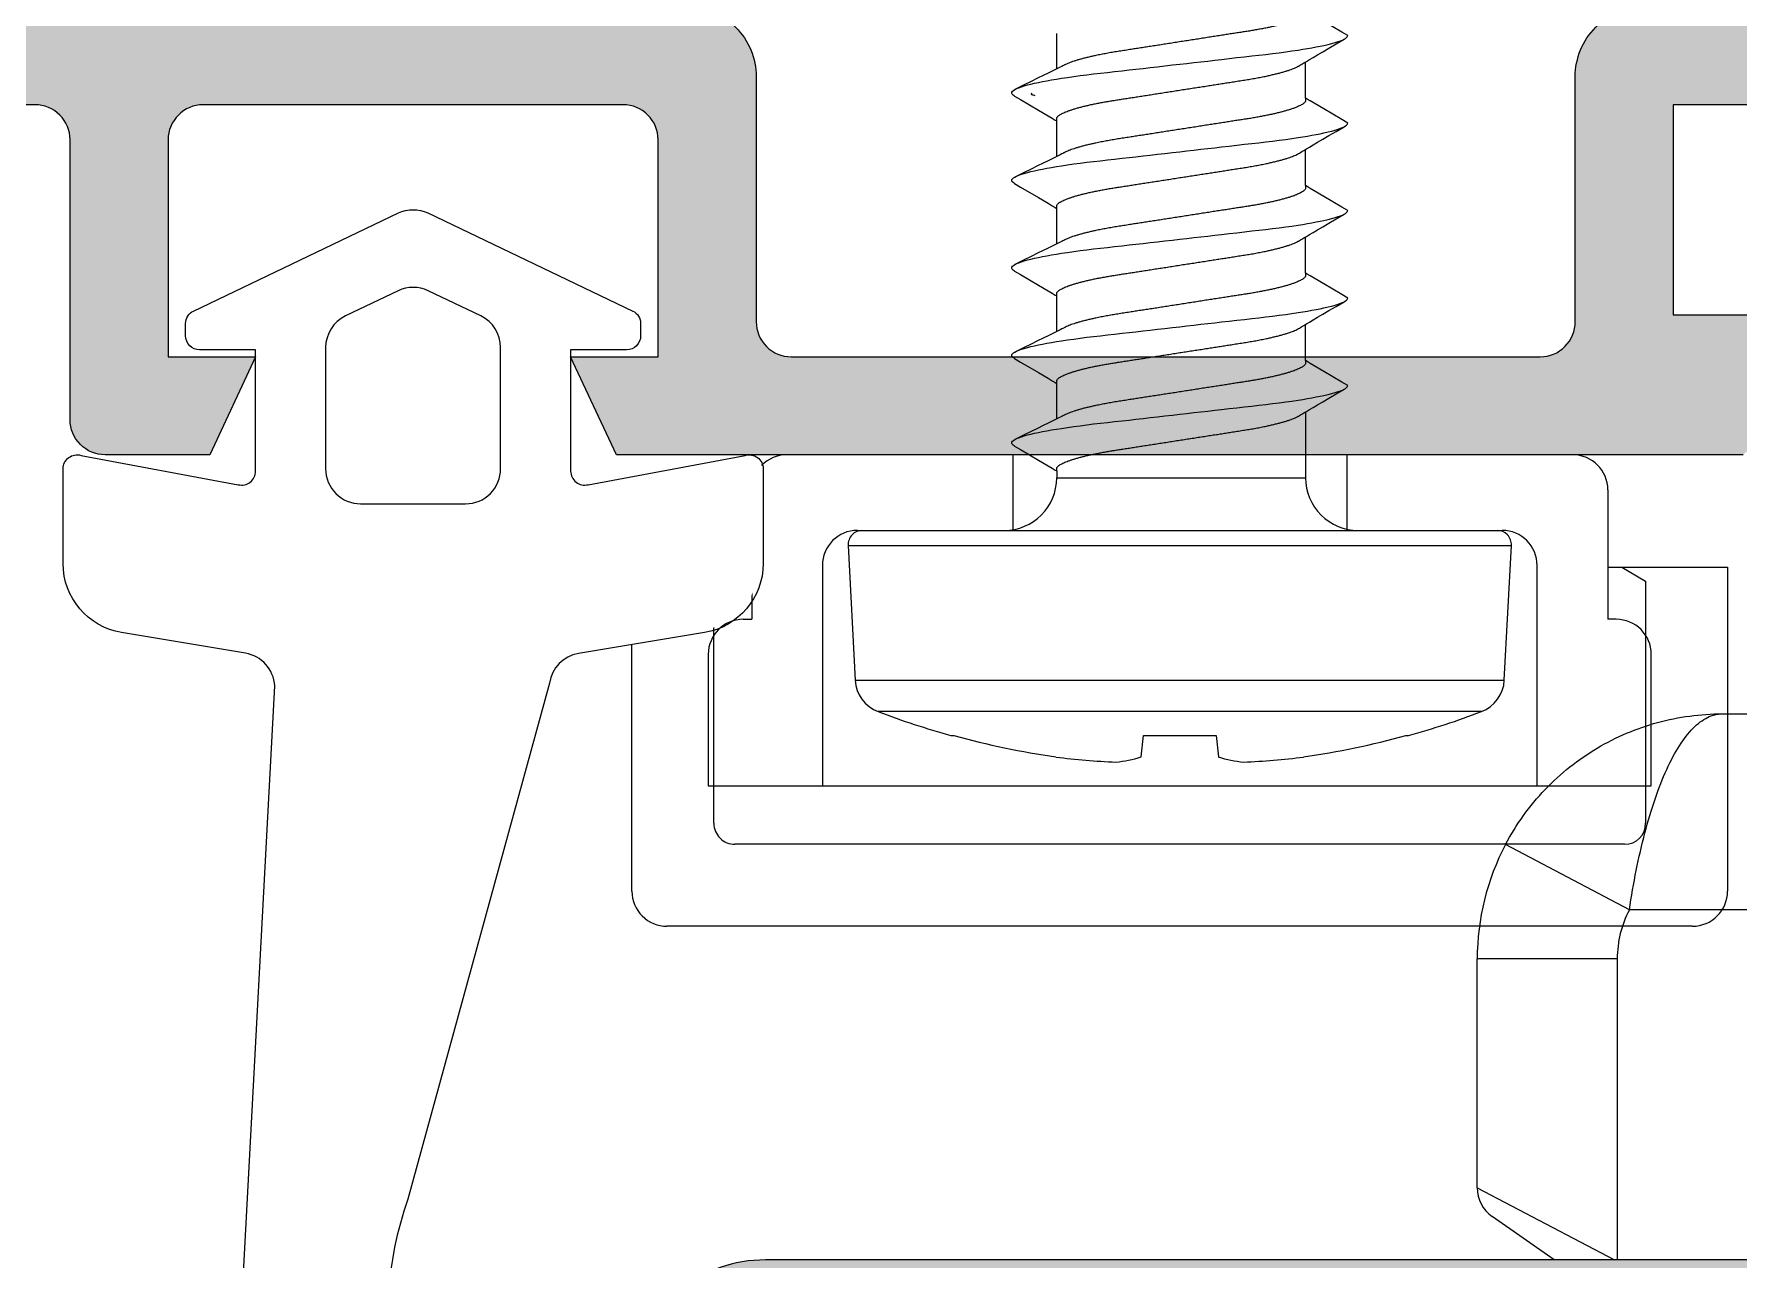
# Model space of a CAD drawing. Header units: millimetres. Extents: x 3069 to 3669, y 1489 to 1908.
# Drawn here: x 3581.5 to 3605.85, y 1733.55 to 1751.06 of the extents above; entities that cross this region are included whole.
import ezdxf

# ---------------------------------------------------------------- set-up
doc = ezdxf.new("R2010")
doc.units = ezdxf.units.MM
doc.set_wipeout_variables(frame=1)
for name, color, linetype, lineweight in [('Detalles-Accesorios', 1, 'Continuous', 13), ('Perfil-Detalles', 7, 'Continuous', 25), ('Sombreado-Perfil dettalles', 7, 'Continuous', 0)]:
    doc.layers.add(name, color=color, linetype=linetype, lineweight=lineweight)

# ---------------------------------------------------------------- blocks, each defined once
blk = doc.blocks.new('*U41')
for p, q in [((2.14, 4.636), (0.214, 4.737)), ((0.214, -4.737), (0.214, 4.737)), ((2.14, 0), (2.14, 4.636)), ((0, -4.534), (0, 4.534)), ((2.588, 4.309), (2.588, -4.309)), ((2.93, 3.228), (2.93, 3.269)), ((-6.175, 1.798), (-6.692, 1.798)), ((-4.925, 1.798), (-5.442, 1.798)), ((-3.675, 1.798), (-4.192, 1.798)), ((-2.425, 1.798), (-2.942, 1.798)), ((-1.692, 1.798), (-0.75, 1.798)), ((-0.75, -1.758), (-0.75, 1.798)), ((2.93, 0.518), (3.236, 0.551)), ((2.93, -0.518), (2.93, 0.518)), ((2.14, -4.636), (2.14, 0)), ((3.236, -0.551), (2.93, -0.518)), ((-6.592, -1.758), (-7.099, -1.758)), ((-5.342, -1.758), (-5.849, -1.758)), ((-4.092, -1.758), (-4.599, -1.758)), ((-2.842, -1.758), (-3.349, -1.758)), ((-1.592, -1.758), (-2.099, -1.758)), ((-0.849, -1.758), (-0.75, -1.758)), ((2.93, -3.269), (2.93, -3.228)), ((0.214, -4.737), (2.14, -4.636))]:
    blk.add_line(p, q)
at = {"flags": 128}
for points in [[(-7.069, 2.4), (-7.119, 2.316), (-7.27, 2.06), (-7.351, 1.922), (-7.386, 1.864), (-7.412, 1.82), (-7.425, 1.798)], [(-6.204, -2.359), (-6.208, -2.366), (-6.219, -2.381), (-6.23, -2.392), (-6.24, -2.398), (-6.25, -2.4), (-6.261, -2.397), (-6.273, -2.389), (-6.285, -2.375), (-6.298, -2.356), (-6.311, -2.33), (-6.323, -2.3), (-6.337, -2.263), (-6.35, -2.221), (-6.363, -2.174), (-6.375, -2.127), (-6.387, -2.075), (-6.399, -2.02), (-6.411, -1.961), (-6.423, -1.898), (-6.435, -1.832), (-6.447, -1.762), (-6.458, -1.689), (-6.471, -1.603), (-6.484, -1.514), (-6.496, -1.422), (-6.508, -1.327), (-6.52, -1.231), (-6.531, -1.134), (-6.542, -1.034), (-6.554, -0.93), (-6.566, -0.823), (-6.577, -0.725), (-6.588, -0.626), (-6.6, -0.524), (-6.612, -0.421), (-6.624, -0.317), (-6.636, -0.212), (-6.648, -0.106), (-6.66, 0), (-6.671, 0.101), (-6.683, 0.201), (-6.694, 0.301), (-6.705, 0.4), (-6.716, 0.499), (-6.727, 0.595), (-6.74, 0.708), (-6.753, 0.817), (-6.765, 0.924), (-6.777, 1.028), (-6.788, 1.131), (-6.8, 1.23), (-6.811, 1.326), (-6.823, 1.421), (-6.835, 1.513), (-6.848, 1.603), (-6.861, 1.689), (-6.872, 1.758), (-6.883, 1.825), (-6.894, 1.888), (-6.906, 1.948), (-6.917, 2.006), (-6.928, 2.059), (-6.942, 2.118), (-6.955, 2.171), (-6.969, 2.219), (-6.982, 2.261), (-6.994, 2.294), (-7.005, 2.323), (-7.017, 2.347), (-7.028, 2.366), (-7.039, 2.381), (-7.049, 2.392), (-7.059, 2.398), (-7.069, 2.4), (-7.069, 2.4)], [(-5.819, 2.4), (-5.869, 2.316), (-6.02, 2.06), (-6.101, 1.922), (-6.136, 1.864), (-6.162, 1.82), (-6.175, 1.798)], [(-4.954, -2.359), (-4.958, -2.366), (-4.969, -2.381), (-4.98, -2.392), (-4.99, -2.398), (-5, -2.4), (-5.011, -2.397), (-5.023, -2.389), (-5.035, -2.375), (-5.048, -2.356), (-5.061, -2.33), (-5.073, -2.3), (-5.087, -2.263), (-5.1, -2.221), (-5.113, -2.174), (-5.125, -2.127), (-5.137, -2.075), (-5.149, -2.02), (-5.161, -1.961), (-5.173, -1.898), (-5.185, -1.832), (-5.197, -1.762), (-5.208, -1.689), (-5.221, -1.603), (-5.234, -1.514), (-5.246, -1.422), (-5.258, -1.327), (-5.27, -1.231), (-5.281, -1.134), (-5.292, -1.034), (-5.304, -0.93), (-5.316, -0.823), (-5.327, -0.725), (-5.338, -0.626), (-5.35, -0.524), (-5.362, -0.421), (-5.374, -0.317), (-5.386, -0.212), (-5.398, -0.106), (-5.41, 0), (-5.421, 0.101), (-5.433, 0.201), (-5.444, 0.301), (-5.455, 0.4), (-5.466, 0.499), (-5.477, 0.595), (-5.49, 0.708), (-5.503, 0.817), (-5.515, 0.924), (-5.527, 1.028), (-5.538, 1.131), (-5.55, 1.23), (-5.561, 1.326), (-5.573, 1.421), (-5.585, 1.513), (-5.598, 1.603), (-5.611, 1.689), (-5.622, 1.758), (-5.633, 1.825), (-5.644, 1.888), (-5.656, 1.948), (-5.667, 2.006), (-5.678, 2.059), (-5.692, 2.118), (-5.705, 2.171), (-5.719, 2.219), (-5.732, 2.261), (-5.744, 2.294), (-5.755, 2.323), (-5.767, 2.347), (-5.778, 2.366), (-5.789, 2.381), (-5.799, 2.392), (-5.809, 2.398), (-5.819, 2.4), (-5.819, 2.4)], [(-4.569, 2.4), (-4.619, 2.316), (-4.77, 2.06), (-4.851, 1.922), (-4.886, 1.864), (-4.912, 1.82), (-4.925, 1.798)], [(-3.704, -2.359), (-3.708, -2.366), (-3.719, -2.381), (-3.73, -2.392), (-3.74, -2.398), (-3.75, -2.4), (-3.761, -2.397), (-3.773, -2.389), (-3.785, -2.375), (-3.798, -2.356), (-3.811, -2.33), (-3.823, -2.3), (-3.837, -2.263), (-3.85, -2.221), (-3.863, -2.174), (-3.875, -2.127), (-3.887, -2.075), (-3.899, -2.02), (-3.911, -1.961), (-3.923, -1.898), (-3.935, -1.832), (-3.947, -1.762), (-3.958, -1.689), (-3.971, -1.603), (-3.984, -1.514), (-3.996, -1.422), (-4.008, -1.327), (-4.02, -1.231), (-4.031, -1.134), (-4.042, -1.034), (-4.054, -0.93), (-4.066, -0.823), (-4.077, -0.725), (-4.088, -0.626), (-4.1, -0.524), (-4.112, -0.421), (-4.124, -0.317), (-4.136, -0.212), (-4.148, -0.106), (-4.16, 0), (-4.171, 0.101), (-4.183, 0.201), (-4.194, 0.301), (-4.205, 0.4), (-4.216, 0.499), (-4.227, 0.595), (-4.24, 0.708), (-4.253, 0.817), (-4.265, 0.924), (-4.277, 1.028), (-4.288, 1.131), (-4.3, 1.23), (-4.311, 1.326), (-4.323, 1.421), (-4.335, 1.513), (-4.348, 1.603), (-4.361, 1.689), (-4.372, 1.758), (-4.383, 1.825), (-4.394, 1.888), (-4.406, 1.948), (-4.417, 2.006), (-4.428, 2.059), (-4.442, 2.118), (-4.455, 2.171), (-4.469, 2.219), (-4.482, 2.261), (-4.494, 2.294), (-4.505, 2.323), (-4.517, 2.347), (-4.528, 2.366), (-4.539, 2.381), (-4.549, 2.392), (-4.559, 2.398), (-4.569, 2.4), (-4.569, 2.4)], [(-3.319, 2.4), (-3.369, 2.316), (-3.52, 2.06), (-3.601, 1.922), (-3.636, 1.864), (-3.662, 1.82), (-3.675, 1.798)], [(-2.454, -2.359), (-2.458, -2.366), (-2.469, -2.381), (-2.48, -2.392), (-2.49, -2.398), (-2.5, -2.4), (-2.511, -2.397), (-2.523, -2.389), (-2.535, -2.375), (-2.548, -2.356), (-2.561, -2.33), (-2.573, -2.3), (-2.587, -2.263), (-2.6, -2.221), (-2.613, -2.174), (-2.625, -2.127), (-2.637, -2.075), (-2.649, -2.02), (-2.661, -1.961), (-2.673, -1.898), (-2.685, -1.832), (-2.697, -1.762), (-2.708, -1.689), (-2.721, -1.603), (-2.734, -1.514), (-2.746, -1.422), (-2.758, -1.327), (-2.77, -1.231), (-2.781, -1.134), (-2.792, -1.034), (-2.804, -0.93), (-2.816, -0.823), (-2.827, -0.725), (-2.838, -0.626), (-2.85, -0.524), (-2.862, -0.421), (-2.874, -0.317), (-2.886, -0.212), (-2.898, -0.106), (-2.91, 0), (-2.921, 0.101), (-2.933, 0.201), (-2.944, 0.301), (-2.955, 0.4), (-2.966, 0.499), (-2.977, 0.595), (-2.99, 0.708), (-3.003, 0.817), (-3.015, 0.924), (-3.027, 1.028), (-3.038, 1.131), (-3.05, 1.23), (-3.061, 1.326), (-3.073, 1.421), (-3.085, 1.513), (-3.098, 1.603), (-3.111, 1.689), (-3.122, 1.758), (-3.133, 1.825), (-3.144, 1.888), (-3.156, 1.948), (-3.167, 2.006), (-3.178, 2.059), (-3.192, 2.118), (-3.205, 2.171), (-3.219, 2.219), (-3.232, 2.261), (-3.244, 2.294), (-3.255, 2.323), (-3.267, 2.347), (-3.278, 2.366), (-3.289, 2.381), (-3.299, 2.392), (-3.309, 2.398), (-3.319, 2.4), (-3.319, 2.4)], [(-2.069, 2.4), (-2.119, 2.316), (-2.27, 2.06), (-2.351, 1.922), (-2.386, 1.864), (-2.412, 1.82), (-2.425, 1.798)], [(-1.204, -2.359), (-1.208, -2.366), (-1.219, -2.381), (-1.23, -2.392), (-1.24, -2.398), (-1.25, -2.4), (-1.261, -2.397), (-1.273, -2.389), (-1.285, -2.375), (-1.298, -2.356), (-1.311, -2.33), (-1.323, -2.3), (-1.337, -2.263), (-1.35, -2.221), (-1.363, -2.174), (-1.375, -2.127), (-1.387, -2.075), (-1.399, -2.02), (-1.411, -1.961), (-1.423, -1.898), (-1.435, -1.832), (-1.447, -1.762), (-1.458, -1.689), (-1.471, -1.603), (-1.484, -1.514), (-1.496, -1.422), (-1.508, -1.327), (-1.52, -1.231), (-1.531, -1.134), (-1.542, -1.034), (-1.554, -0.93), (-1.566, -0.823), (-1.577, -0.725), (-1.588, -0.626), (-1.6, -0.524), (-1.612, -0.421), (-1.624, -0.317), (-1.636, -0.212), (-1.648, -0.106), (-1.66, 0), (-1.671, 0.101), (-1.683, 0.201), (-1.694, 0.301), (-1.705, 0.4), (-1.716, 0.499), (-1.727, 0.595), (-1.74, 0.708), (-1.753, 0.817), (-1.765, 0.924), (-1.777, 1.028), (-1.788, 1.131), (-1.8, 1.23), (-1.811, 1.326), (-1.823, 1.421), (-1.835, 1.513), (-1.848, 1.603), (-1.861, 1.689), (-1.872, 1.758), (-1.883, 1.825), (-1.894, 1.888), (-1.906, 1.948), (-1.917, 2.006), (-1.928, 2.059), (-1.942, 2.118), (-1.955, 2.171), (-1.969, 2.219), (-1.982, 2.261), (-1.994, 2.294), (-2.005, 2.323), (-2.017, 2.347), (-2.028, 2.366), (-2.039, 2.381), (-2.049, 2.392), (-2.059, 2.398), (-2.069, 2.4), (-2.069, 2.4)], [(-6.204, -2.36), (-6.155, -2.276), (-6.004, -2.02), (-5.923, -1.882), (-5.888, -1.824), (-5.862, -1.779), (-5.849, -1.758)], [(-4.954, -2.36), (-4.905, -2.276), (-4.754, -2.02), (-4.673, -1.882), (-4.638, -1.824), (-4.612, -1.779), (-4.599, -1.758)], [(-3.704, -2.36), (-3.655, -2.276), (-3.504, -2.02), (-3.423, -1.882), (-3.388, -1.824), (-3.362, -1.779), (-3.349, -1.758)], [(-2.454, -2.36), (-2.405, -2.276), (-2.254, -2.02), (-2.173, -1.882), (-2.138, -1.824), (-2.112, -1.779), (-2.099, -1.758)], [(-1.204, -2.36), (-1.155, -2.276), (-1.004, -2.02), (-0.923, -1.882), (-0.888, -1.824), (-0.862, -1.779), (-0.849, -1.758)]]:
    blk.add_lwpolyline(points, dxfattribs=at)
for centre, radius, start, end in [((0.203, 4.534), 0.203, 87, 180), ((2.113, 4.129), 0.508, 20.7725, 87), ((-8.771, 0), 12.149, 15.61, 20.7725), ((-8.822, 0.001), 12.187, 8.337, 15.3534), ((-0.75, 2.548), 0.75, 270, 0), ((-7.017, 0.46), 10.337, 2.5106, 7.2691), ((1.32, 1.126), 2.001, 343.2876, 353.8944), ((1.32, -1.126), 2.001, 6.1056, 16.7124), ((-7.017, -0.46), 10.337, 352.7309, 357.4894), ((-0.75, -2.508), 0.75, 0, 90), ((-8.822, -0.001), 12.187, 344.6466, 351.663), ((-8.771, 0), 12.149, 339.2275, 344.39), ((2.113, -4.129), 0.508, 273, 339.2275), ((0.203, -4.534), 0.203, 180, 273)]:
    blk.add_arc(centre, radius, start, end)
for points, knots in [([(-5.849, -1.758), (-5.883, -1.758), (-5.891, -1.757), (-5.902, -1.751), (-5.915, -1.74), (-5.927, -1.726), (-5.94, -1.708), (-5.953, -1.685), (-5.966, -1.658), (-5.979, -1.628), (-5.993, -1.592), (-6.006, -1.553), (-6.02, -1.509), (-6.034, -1.462), (-6.048, -1.411), (-6.061, -1.356), (-6.075, -1.299), (-6.088, -1.238), (-6.101, -1.175), (-6.113, -1.109), (-6.126, -1.042), (-6.137, -0.973), (-6.149, -0.902), (-6.16, -0.831), (-6.171, -0.757), (-6.183, -0.681), (-6.195, -0.602), (-6.208, -0.521), (-6.221, -0.437), (-6.234, -0.352), (-6.248, -0.265), (-6.261, -0.177), (-6.275, -0.089), (-6.289, 0), (-6.303, 0.089), (-6.316, 0.177), (-6.33, 0.264), (-6.343, 0.351), (-6.357, 0.436), (-6.369, 0.518), (-6.382, 0.599), (-6.394, 0.677), (-6.407, 0.758), (-6.42, 0.841), (-6.433, 0.925), (-6.446, 1.007), (-6.46, 1.087), (-6.475, 1.164), (-6.489, 1.235), (-6.503, 1.298), (-6.517, 1.356), (-6.53, 1.41), (-6.544, 1.461), (-6.558, 1.509), (-6.571, 1.552), (-6.585, 1.591), (-6.598, 1.626), (-6.612, 1.657), (-6.624, 1.682), (-6.632, 1.695), (-7.017, 2.347)], [0, 0, 0, 0, 0.01636, 0.032918, 0.049658, 0.066561, 0.083609, 0.100475, 0.117442, 0.13449, 0.151597, 0.169092, 0.186604, 0.204108, 0.221583, 0.239003, 0.256348, 0.273594, 0.290684, 0.307635, 0.324428, 0.341045, 0.357469, 0.373492, 0.38969, 0.406068, 0.422611, 0.439643, 0.456808, 0.474087, 0.491457, 0.508896, 0.526382, 0.543891, 0.561362, 0.578809, 0.596211, 0.613544, 0.630785, 0.64761, 0.664307, 0.680858, 0.697246, 0.716518, 0.735597, 0.754893, 0.774442, 0.794216, 0.814183, 0.831392, 0.848699, 0.866081, 0.883517, 0.900983, 0.918144, 0.935291, 0.952401, 0.969452, 0.986769, 1, 1, 1, 1]), ([(-4.599, -1.758), (-4.633, -1.758), (-4.641, -1.757), (-4.652, -1.751), (-4.665, -1.74), (-4.677, -1.726), (-4.69, -1.708), (-4.703, -1.685), (-4.716, -1.658), (-4.729, -1.628), (-4.743, -1.592), (-4.756, -1.553), (-4.77, -1.509), (-4.784, -1.462), (-4.798, -1.411), (-4.811, -1.356), (-4.825, -1.299), (-4.838, -1.238), (-4.851, -1.175), (-4.863, -1.109), (-4.876, -1.042), (-4.887, -0.973), (-4.899, -0.902), (-4.91, -0.831), (-4.921, -0.757), (-4.933, -0.681), (-4.945, -0.602), (-4.958, -0.521), (-4.971, -0.437), (-4.984, -0.352), (-4.998, -0.265), (-5.011, -0.177), (-5.025, -0.089), (-5.039, 0), (-5.053, 0.089), (-5.066, 0.177), (-5.08, 0.264), (-5.093, 0.351), (-5.107, 0.436), (-5.119, 0.518), (-5.132, 0.599), (-5.144, 0.677), (-5.157, 0.758), (-5.17, 0.841), (-5.183, 0.925), (-5.196, 1.007), (-5.21, 1.087), (-5.225, 1.164), (-5.239, 1.235), (-5.253, 1.298), (-5.267, 1.356), (-5.28, 1.41), (-5.294, 1.461), (-5.308, 1.509), (-5.321, 1.552), (-5.335, 1.591), (-5.348, 1.626), (-5.362, 1.657), (-5.374, 1.682), (-5.382, 1.695), (-5.767, 2.347)], [0, 0, 0, 0, 0.01636, 0.032918, 0.049658, 0.066561, 0.083609, 0.100475, 0.117442, 0.13449, 0.151597, 0.169092, 0.186604, 0.204108, 0.221583, 0.239003, 0.256348, 0.273594, 0.290684, 0.307635, 0.324428, 0.341045, 0.357469, 0.373492, 0.38969, 0.406068, 0.422611, 0.439643, 0.456808, 0.474087, 0.491457, 0.508896, 0.526382, 0.543891, 0.561362, 0.578809, 0.596211, 0.613544, 0.630785, 0.64761, 0.664307, 0.680858, 0.697246, 0.716518, 0.735597, 0.754893, 0.774442, 0.794216, 0.814183, 0.831392, 0.848699, 0.866081, 0.883517, 0.900983, 0.918144, 0.935291, 0.952401, 0.969452, 0.986769, 1, 1, 1, 1]), ([(-3.349, -1.758), (-3.383, -1.758), (-3.391, -1.757), (-3.402, -1.751), (-3.415, -1.74), (-3.427, -1.726), (-3.44, -1.708), (-3.453, -1.685), (-3.466, -1.658), (-3.479, -1.628), (-3.493, -1.592), (-3.506, -1.553), (-3.52, -1.509), (-3.534, -1.462), (-3.548, -1.411), (-3.561, -1.356), (-3.575, -1.299), (-3.588, -1.238), (-3.601, -1.175), (-3.613, -1.109), (-3.626, -1.042), (-3.637, -0.973), (-3.649, -0.902), (-3.66, -0.831), (-3.671, -0.757), (-3.683, -0.681), (-3.695, -0.602), (-3.708, -0.521), (-3.721, -0.437), (-3.734, -0.352), (-3.748, -0.265), (-3.761, -0.177), (-3.775, -0.089), (-3.789, 0), (-3.803, 0.089), (-3.816, 0.177), (-3.83, 0.264), (-3.843, 0.351), (-3.857, 0.436), (-3.869, 0.518), (-3.882, 0.599), (-3.894, 0.677), (-3.907, 0.758), (-3.92, 0.841), (-3.933, 0.925), (-3.946, 1.007), (-3.96, 1.087), (-3.975, 1.164), (-3.989, 1.235), (-4.003, 1.298), (-4.017, 1.356), (-4.03, 1.41), (-4.044, 1.461), (-4.058, 1.509), (-4.071, 1.552), (-4.085, 1.591), (-4.098, 1.626), (-4.112, 1.657), (-4.124, 1.682), (-4.132, 1.695), (-4.517, 2.347)], [0, 0, 0, 0, 0.01636, 0.032918, 0.049658, 0.066561, 0.083609, 0.100475, 0.117442, 0.13449, 0.151597, 0.169092, 0.186604, 0.204108, 0.221583, 0.239003, 0.256348, 0.273594, 0.290684, 0.307635, 0.324428, 0.341045, 0.357469, 0.373492, 0.38969, 0.406068, 0.422611, 0.439643, 0.456808, 0.474087, 0.491457, 0.508896, 0.526382, 0.543891, 0.561362, 0.578809, 0.596211, 0.613544, 0.630785, 0.64761, 0.664307, 0.680858, 0.697246, 0.716518, 0.735597, 0.754893, 0.774442, 0.794216, 0.814183, 0.831392, 0.848699, 0.866081, 0.883517, 0.900983, 0.918144, 0.935291, 0.952401, 0.969452, 0.986769, 1, 1, 1, 1]), ([(-2.099, -1.758), (-2.133, -1.758), (-2.141, -1.757), (-2.152, -1.751), (-2.165, -1.74), (-2.177, -1.726), (-2.19, -1.708), (-2.203, -1.685), (-2.216, -1.658), (-2.229, -1.628), (-2.243, -1.592), (-2.256, -1.553), (-2.27, -1.509), (-2.284, -1.462), (-2.298, -1.411), (-2.311, -1.356), (-2.325, -1.299), (-2.338, -1.238), (-2.351, -1.175), (-2.363, -1.109), (-2.376, -1.042), (-2.387, -0.973), (-2.399, -0.902), (-2.41, -0.831), (-2.421, -0.757), (-2.433, -0.681), (-2.445, -0.602), (-2.458, -0.521), (-2.471, -0.437), (-2.484, -0.352), (-2.498, -0.265), (-2.511, -0.177), (-2.525, -0.089), (-2.539, 0), (-2.553, 0.089), (-2.566, 0.177), (-2.58, 0.264), (-2.593, 0.351), (-2.607, 0.436), (-2.619, 0.518), (-2.632, 0.599), (-2.644, 0.677), (-2.657, 0.758), (-2.67, 0.841), (-2.683, 0.925), (-2.696, 1.007), (-2.71, 1.087), (-2.725, 1.164), (-2.739, 1.235), (-2.753, 1.298), (-2.767, 1.356), (-2.78, 1.41), (-2.794, 1.461), (-2.808, 1.509), (-2.821, 1.552), (-2.835, 1.591), (-2.848, 1.626), (-2.862, 1.657), (-2.874, 1.682), (-2.882, 1.695), (-3.267, 2.347)], [0, 0, 0, 0, 0.01636, 0.032918, 0.049658, 0.066561, 0.083609, 0.100475, 0.117442, 0.13449, 0.151597, 0.169092, 0.186604, 0.204108, 0.221583, 0.239003, 0.256348, 0.273594, 0.290684, 0.307635, 0.324428, 0.341045, 0.357469, 0.373492, 0.38969, 0.406068, 0.422611, 0.439643, 0.456808, 0.474087, 0.491457, 0.508896, 0.526382, 0.543891, 0.561362, 0.578809, 0.596211, 0.613544, 0.630785, 0.64761, 0.664307, 0.680858, 0.697246, 0.716518, 0.735597, 0.754893, 0.774442, 0.794216, 0.814183, 0.831392, 0.848699, 0.866081, 0.883517, 0.900983, 0.918144, 0.935291, 0.952401, 0.969452, 0.986769, 1, 1, 1, 1]), ([(-0.849, -1.758), (-0.883, -1.758), (-0.891, -1.757), (-0.902, -1.751), (-0.915, -1.74), (-0.927, -1.726), (-0.94, -1.708), (-0.953, -1.685), (-0.966, -1.658), (-0.979, -1.628), (-0.993, -1.592), (-1.006, -1.553), (-1.02, -1.509), (-1.034, -1.462), (-1.048, -1.411), (-1.061, -1.356), (-1.075, -1.299), (-1.088, -1.238), (-1.101, -1.175), (-1.113, -1.109), (-1.126, -1.042), (-1.137, -0.973), (-1.149, -0.902), (-1.16, -0.831), (-1.171, -0.757), (-1.183, -0.681), (-1.195, -0.602), (-1.208, -0.521), (-1.221, -0.437), (-1.234, -0.352), (-1.248, -0.265), (-1.261, -0.177), (-1.275, -0.089), (-1.289, 0), (-1.303, 0.089), (-1.316, 0.177), (-1.33, 0.264), (-1.343, 0.351), (-1.357, 0.436), (-1.369, 0.518), (-1.382, 0.599), (-1.394, 0.677), (-1.407, 0.758), (-1.42, 0.841), (-1.433, 0.925), (-1.446, 1.007), (-1.46, 1.087), (-1.475, 1.164), (-1.489, 1.235), (-1.503, 1.298), (-1.517, 1.356), (-1.53, 1.41), (-1.544, 1.461), (-1.558, 1.509), (-1.571, 1.552), (-1.585, 1.591), (-1.598, 1.626), (-1.612, 1.657), (-1.624, 1.682), (-1.632, 1.695), (-2.017, 2.347)], [0, 0, 0, 0, 0.01636, 0.032918, 0.049658, 0.066561, 0.083609, 0.100475, 0.117442, 0.13449, 0.151597, 0.169092, 0.186604, 0.204108, 0.221583, 0.239003, 0.256348, 0.273594, 0.290684, 0.307635, 0.324428, 0.341045, 0.357469, 0.373492, 0.38969, 0.406068, 0.422611, 0.439643, 0.456808, 0.474087, 0.491457, 0.508896, 0.526382, 0.543891, 0.561362, 0.578809, 0.596211, 0.613544, 0.630785, 0.64761, 0.664307, 0.680858, 0.697246, 0.716518, 0.735597, 0.754893, 0.774442, 0.794216, 0.814183, 0.831392, 0.848699, 0.866081, 0.883517, 0.900983, 0.918144, 0.935291, 0.952401, 0.969452, 0.986769, 1, 1, 1, 1]), ([(-7.425, 1.798), (-7.391, 1.798), (-7.383, 1.797), (-7.371, 1.791), (-7.359, 1.781), (-7.347, 1.766), (-7.334, 1.748), (-7.321, 1.725), (-7.308, 1.699), (-7.295, 1.668), (-7.281, 1.633), (-7.268, 1.593), (-7.254, 1.55), (-7.24, 1.502), (-7.226, 1.451), (-7.213, 1.397), (-7.199, 1.339), (-7.186, 1.278), (-7.173, 1.215), (-7.161, 1.15), (-7.148, 1.082), (-7.136, 1.013), (-7.125, 0.943), (-7.114, 0.871), (-7.103, 0.797), (-7.091, 0.721), (-7.078, 0.643), (-7.066, 0.561), (-7.053, 0.477), (-7.04, 0.392), (-7.026, 0.305), (-7.012, 0.218), (-6.999, 0.129), (-6.985, 0.04), (-6.971, -0.048), (-6.957, -0.136), (-6.944, -0.224), (-6.93, -0.311), (-6.917, -0.395), (-6.904, -0.478), (-6.892, -0.558), (-6.88, -0.637), (-6.867, -0.718), (-6.854, -0.8), (-6.841, -0.885), (-6.828, -0.967), (-6.813, -1.047), (-6.799, -1.124), (-6.784, -1.194), (-6.771, -1.258), (-6.757, -1.316), (-6.744, -1.37), (-6.73, -1.421), (-6.716, -1.468), (-6.703, -1.511), (-6.689, -1.55), (-6.676, -1.585), (-6.662, -1.617), (-6.65, -1.642), (-6.642, -1.655), (-6.298, -2.356)], [0, 0, 0, 0, 0.01636, 0.032918, 0.049658, 0.066561, 0.083609, 0.100475, 0.117442, 0.13449, 0.151597, 0.169092, 0.186604, 0.204109, 0.221583, 0.239003, 0.256348, 0.273594, 0.290684, 0.307635, 0.324428, 0.341045, 0.357469, 0.373492, 0.38969, 0.406068, 0.422611, 0.439643, 0.456809, 0.474087, 0.491457, 0.508896, 0.526382, 0.543891, 0.561362, 0.57881, 0.596211, 0.613544, 0.630786, 0.647611, 0.664308, 0.680859, 0.697246, 0.716518, 0.735597, 0.754894, 0.774443, 0.794216, 0.814184, 0.831393, 0.848699, 0.866081, 0.883517, 0.900983, 0.918145, 0.935291, 0.952401, 0.969453, 0.98677, 1, 1, 1, 1]), ([(-6.175, 1.798), (-6.141, 1.798), (-6.133, 1.797), (-6.121, 1.791), (-6.109, 1.781), (-6.097, 1.766), (-6.084, 1.748), (-6.071, 1.725), (-6.058, 1.699), (-6.045, 1.668), (-6.031, 1.633), (-6.018, 1.593), (-6.004, 1.55), (-5.99, 1.502), (-5.976, 1.451), (-5.963, 1.397), (-5.949, 1.339), (-5.936, 1.278), (-5.923, 1.215), (-5.911, 1.15), (-5.898, 1.082), (-5.886, 1.013), (-5.875, 0.943), (-5.864, 0.871), (-5.853, 0.797), (-5.841, 0.721), (-5.828, 0.643), (-5.816, 0.561), (-5.803, 0.477), (-5.79, 0.392), (-5.776, 0.305), (-5.762, 0.218), (-5.749, 0.129), (-5.735, 0.04), (-5.721, -0.048), (-5.707, -0.136), (-5.694, -0.224), (-5.68, -0.311), (-5.667, -0.395), (-5.654, -0.478), (-5.642, -0.558), (-5.63, -0.637), (-5.617, -0.718), (-5.604, -0.8), (-5.591, -0.885), (-5.578, -0.967), (-5.563, -1.047), (-5.549, -1.124), (-5.534, -1.194), (-5.521, -1.258), (-5.507, -1.316), (-5.494, -1.37), (-5.48, -1.421), (-5.466, -1.468), (-5.453, -1.511), (-5.439, -1.55), (-5.426, -1.585), (-5.412, -1.617), (-5.4, -1.642), (-5.392, -1.655), (-5.048, -2.356)], [0, 0, 0, 0, 0.01636, 0.032918, 0.049658, 0.066561, 0.083609, 0.100475, 0.117442, 0.13449, 0.151597, 0.169092, 0.186604, 0.204109, 0.221583, 0.239003, 0.256348, 0.273594, 0.290684, 0.307635, 0.324428, 0.341045, 0.357469, 0.373492, 0.38969, 0.406068, 0.422611, 0.439643, 0.456809, 0.474087, 0.491457, 0.508896, 0.526382, 0.543891, 0.561362, 0.57881, 0.596211, 0.613544, 0.630786, 0.647611, 0.664308, 0.680859, 0.697246, 0.716518, 0.735597, 0.754894, 0.774443, 0.794216, 0.814184, 0.831393, 0.848699, 0.866081, 0.883517, 0.900983, 0.918145, 0.935291, 0.952401, 0.969453, 0.98677, 1, 1, 1, 1]), ([(-4.925, 1.798), (-4.891, 1.798), (-4.883, 1.797), (-4.871, 1.791), (-4.859, 1.781), (-4.847, 1.766), (-4.834, 1.748), (-4.821, 1.725), (-4.808, 1.699), (-4.795, 1.668), (-4.781, 1.633), (-4.768, 1.593), (-4.754, 1.55), (-4.74, 1.502), (-4.726, 1.451), (-4.713, 1.397), (-4.699, 1.339), (-4.686, 1.278), (-4.673, 1.215), (-4.661, 1.15), (-4.648, 1.082), (-4.636, 1.013), (-4.625, 0.943), (-4.614, 0.871), (-4.603, 0.797), (-4.591, 0.721), (-4.578, 0.643), (-4.566, 0.561), (-4.553, 0.477), (-4.54, 0.392), (-4.526, 0.305), (-4.512, 0.218), (-4.499, 0.129), (-4.485, 0.04), (-4.471, -0.048), (-4.457, -0.136), (-4.444, -0.224), (-4.43, -0.311), (-4.417, -0.395), (-4.404, -0.478), (-4.392, -0.558), (-4.38, -0.637), (-4.367, -0.718), (-4.354, -0.8), (-4.341, -0.885), (-4.328, -0.967), (-4.313, -1.047), (-4.299, -1.124), (-4.284, -1.194), (-4.271, -1.258), (-4.257, -1.316), (-4.244, -1.37), (-4.23, -1.421), (-4.216, -1.468), (-4.203, -1.511), (-4.189, -1.55), (-4.176, -1.585), (-4.162, -1.617), (-4.15, -1.642), (-4.142, -1.655), (-3.798, -2.356)], [0, 0, 0, 0, 0.01636, 0.032918, 0.049658, 0.066561, 0.083609, 0.100475, 0.117442, 0.13449, 0.151597, 0.169092, 0.186604, 0.204109, 0.221583, 0.239003, 0.256348, 0.273594, 0.290684, 0.307635, 0.324428, 0.341045, 0.357469, 0.373492, 0.38969, 0.406068, 0.422611, 0.439643, 0.456809, 0.474087, 0.491457, 0.508896, 0.526382, 0.543891, 0.561362, 0.57881, 0.596211, 0.613544, 0.630786, 0.647611, 0.664308, 0.680859, 0.697246, 0.716518, 0.735597, 0.754894, 0.774443, 0.794216, 0.814184, 0.831393, 0.848699, 0.866081, 0.883517, 0.900983, 0.918145, 0.935291, 0.952401, 0.969453, 0.98677, 1, 1, 1, 1]), ([(-3.675, 1.798), (-3.641, 1.798), (-3.633, 1.797), (-3.621, 1.791), (-3.609, 1.781), (-3.597, 1.766), (-3.584, 1.748), (-3.571, 1.725), (-3.558, 1.699), (-3.545, 1.668), (-3.531, 1.633), (-3.518, 1.593), (-3.504, 1.55), (-3.49, 1.502), (-3.476, 1.451), (-3.463, 1.397), (-3.449, 1.339), (-3.436, 1.278), (-3.423, 1.215), (-3.411, 1.15), (-3.398, 1.082), (-3.386, 1.013), (-3.375, 0.943), (-3.364, 0.871), (-3.353, 0.797), (-3.341, 0.721), (-3.328, 0.643), (-3.316, 0.561), (-3.303, 0.477), (-3.29, 0.392), (-3.276, 0.305), (-3.262, 0.218), (-3.249, 0.129), (-3.235, 0.04), (-3.221, -0.048), (-3.207, -0.136), (-3.194, -0.224), (-3.18, -0.311), (-3.167, -0.395), (-3.154, -0.478), (-3.142, -0.558), (-3.13, -0.637), (-3.117, -0.718), (-3.104, -0.8), (-3.091, -0.885), (-3.078, -0.967), (-3.063, -1.047), (-3.049, -1.124), (-3.034, -1.194), (-3.021, -1.258), (-3.007, -1.316), (-2.994, -1.37), (-2.98, -1.421), (-2.966, -1.468), (-2.953, -1.511), (-2.939, -1.55), (-2.926, -1.585), (-2.912, -1.617), (-2.9, -1.642), (-2.892, -1.655), (-2.548, -2.356)], [0, 0, 0, 0, 0.01636, 0.032918, 0.049658, 0.066561, 0.083609, 0.100475, 0.117442, 0.13449, 0.151597, 0.169092, 0.186604, 0.204109, 0.221583, 0.239003, 0.256348, 0.273594, 0.290684, 0.307635, 0.324428, 0.341045, 0.357469, 0.373492, 0.38969, 0.406068, 0.422611, 0.439643, 0.456809, 0.474087, 0.491457, 0.508896, 0.526382, 0.543891, 0.561362, 0.57881, 0.596211, 0.613544, 0.630786, 0.647611, 0.664308, 0.680859, 0.697246, 0.716518, 0.735597, 0.754894, 0.774443, 0.794216, 0.814184, 0.831393, 0.848699, 0.866081, 0.883517, 0.900983, 0.918145, 0.935291, 0.952401, 0.969453, 0.98677, 1, 1, 1, 1]), ([(-2.425, 1.798), (-2.391, 1.798), (-2.383, 1.797), (-2.371, 1.791), (-2.359, 1.781), (-2.347, 1.766), (-2.334, 1.748), (-2.321, 1.725), (-2.308, 1.699), (-2.295, 1.668), (-2.281, 1.633), (-2.268, 1.593), (-2.254, 1.55), (-2.24, 1.502), (-2.226, 1.451), (-2.213, 1.397), (-2.199, 1.339), (-2.186, 1.278), (-2.173, 1.215), (-2.161, 1.15), (-2.148, 1.082), (-2.136, 1.013), (-2.125, 0.943), (-2.114, 0.871), (-2.103, 0.797), (-2.091, 0.721), (-2.078, 0.643), (-2.066, 0.561), (-2.053, 0.477), (-2.04, 0.392), (-2.026, 0.305), (-2.012, 0.218), (-1.999, 0.129), (-1.985, 0.04), (-1.971, -0.048), (-1.957, -0.136), (-1.944, -0.224), (-1.93, -0.311), (-1.917, -0.395), (-1.904, -0.478), (-1.892, -0.558), (-1.88, -0.637), (-1.867, -0.718), (-1.854, -0.8), (-1.841, -0.885), (-1.828, -0.967), (-1.813, -1.047), (-1.799, -1.124), (-1.784, -1.194), (-1.771, -1.258), (-1.757, -1.316), (-1.744, -1.37), (-1.73, -1.421), (-1.716, -1.468), (-1.703, -1.511), (-1.689, -1.55), (-1.676, -1.585), (-1.662, -1.617), (-1.65, -1.642), (-1.642, -1.655), (-1.298, -2.356)], [0, 0, 0, 0, 0.01636, 0.032918, 0.049658, 0.066561, 0.083609, 0.100475, 0.117442, 0.13449, 0.151597, 0.169092, 0.186604, 0.204109, 0.221583, 0.239003, 0.256348, 0.273594, 0.290684, 0.307635, 0.324428, 0.341045, 0.357469, 0.373492, 0.38969, 0.406068, 0.422611, 0.439643, 0.456809, 0.474087, 0.491457, 0.508896, 0.526382, 0.543891, 0.561362, 0.57881, 0.596211, 0.613544, 0.630786, 0.647611, 0.664308, 0.680859, 0.697246, 0.716518, 0.735597, 0.754894, 0.774443, 0.794216, 0.814184, 0.831393, 0.848699, 0.866081, 0.883517, 0.900983, 0.918145, 0.935291, 0.952401, 0.969453, 0.98677, 1, 1, 1, 1]), ([(-6.206, -2.064), (-6.212, -2.081), (-6.227, -2.125), (-6.241, -2.117), (-6.25, -2.113)], [0, 0, 0, 0, 0.378198, 1, 1, 1, 1])]:
    blk.add_open_spline(points, degree=3, knots=knots)
blk = doc.blocks.new('*U40')
for p, q in [((1.604, 6.115), (1.604, 7.825)), ((1.604, 7.825), (6.234, 7.825)), ((6.734, 7.325), (6.734, -7.325)), ((1.604, 6.315), (1.804, 6.655)), ((1.804, 6.655), (5.264, 6.655)), ((4.73, 6.735), (2.85, 6.735)), ((4.73, -6.735), (4.73, 6.735)), ((5.564, 6.355), (5.564, -6.355)), ((0.5, 6.115), (2.35, 6.115)), ((2.35, 6.235), (2.35, 6.115)), ((0, 5.615), (0, -5.615)), ((4.73, 5.105), (1.58, 5.105)), ((1.08, -4.605), (1.08, 4.605)), ((0, 2.385), (1.08, 2.385)), ((0, -2.385), (1.08, -2.385)), ((1.58, -5.105), (4.73, -5.105)), ((0.5, -6.115), (2.35, -6.115)), ((1.604, -7.825), (1.604, -6.115)), ((1.604, -6.315), (1.804, -6.655)), ((2.35, -6.235), (2.35, -6.115)), ((5.264, -6.655), (1.804, -6.655)), ((2.85, -6.735), (4.73, -6.735)), ((6.234, -7.825), (1.604, -7.825))]:
    blk.add_line(p, q)
for centre, radius, start, end in [((6.234, 7.325), 0.5, 0, 90), ((2.85, 6.235), 0.5, 90, 180), ((5.264, 6.355), 0.3, 0, 90), ((0.5, 5.615), 0.5, 90, 180), ((1.58, 4.605), 0.5, 90, 180), ((1.58, -4.605), 0.5, 180, 270), ((0.5, -5.615), 0.5, 180, 270), ((2.85, -6.235), 0.5, 180, 270), ((5.264, -6.355), 0.3, 270, 0), ((6.234, -7.325), 0.5, 270, 0)]:
    blk.add_arc(centre, radius, start, end)
blk = doc.blocks.new('Chingolo Banderola')
for p, q in [((-20.5, 7.8), (-16.07, 7.8)), ((-21.827, 5), (-23.596, 5.933)), ((-16.07, 5), (-21.827, 5)), ((-24, 1.031), (-24, 4.3)), ((-22, 4.3), (-24, 4.3)), ((-22, 4.3), (-22, 0)), ((-24, 1.031), (-22.038, 0)), ((-22.9, 0), (-23.787, 0.621)), ((-22, 0), (-22.038, 0)), ((-19.3, 0), (-22, 0))]:
    blk.add_line(p, q)
for centre, radius, start, end in [((-20.5, 4.3), 3.5, 152.1819, 180), ((-20.5, 4.3), 1.5, 152.1819, 180), ((-23.5, 1.031), 0.5, 180, 235)]:
    blk.add_arc(centre, radius, start, end)
for points, knots in [([(-23.596, 5.933), (-23.519, 6.078), (-23.434, 6.215), (-23.245, 6.478), (-23.141, 6.603), (-22.919, 6.835), (-22.801, 6.942), (-22.552, 7.14), (-22.42, 7.231), (-22.014, 7.472), (-21.726, 7.593), (-21.122, 7.758), (-20.809, 7.8), (-20.5, 7.8)], [0, 0, 0, 0, 0.125, 0.125, 0.25, 0.25, 0.375, 0.375, 0.5, 0.5, 0.75, 0.75, 1, 1, 1, 1]), ([(-21.827, 5), (-21.798, 5.192), (-21.765, 5.379), (-21.692, 5.746), (-21.65, 5.928), (-21.56, 6.271), (-21.512, 6.432), (-21.408, 6.734), (-21.352, 6.877), (-21.177, 7.26), (-21.051, 7.457), (-20.849, 7.662), (-20.78, 7.714), (-20.676, 7.765), (-20.64, 7.778), (-20.57, 7.796), (-20.535, 7.8), (-20.5, 7.8)], [0, 0, 0, 0, 0.125, 0.125, 0.25, 0.25, 0.375, 0.375, 0.5, 0.5, 0.75, 0.75, 0.875, 0.875, 0.9375, 0.9375, 1, 1, 1, 1])]:
    blk.add_open_spline(points, degree=3, knots=knots)
blk = doc.blocks.new('*U50')
at = {"color": 3}
blk.add_wipeout([(1.546, 0.21), (2.946, 3.136), (3.019, 3.219), (3.126, 3.25), (3.3, 3.25), (3.441, 3.191), (3.5, 3.05), (3.5, 2.25), (5.233, 2.25), (5.391, 2.327), (5.433, 2.45), (5.008, 4.743), (5.04, 4.92), (5.2, 5), (6.553, 5), (7.199, 4.763), (7.539, 4.164), (7.84, 2.36), (7.983, 2.085), (8.261, 1.947), (15.631, -0.076), (17.332, -0.364), (18.404, -0.252), (20.866, 1.034), (20.938, 1.188), (20.821, 1.371), (17.574, 2.133), (17.28, 2.589), (17.325, 2.795), (17.78, 3.089), (17.987, 3.044), (22.207, 1.84), (22.463, 1.572), (22.466, 1.202), (20.34, -1.572), (17.4, -2.455), (8.299, -1.978), (7.994, -2.104), (7.834, -2.395), (7.539, -4.164), (7.199, -4.763), (6.553, -5), (5.2, -5), (5.04, -4.92), (5.008, -4.743), (5.427, -2.499), (5.391, -2.327), (5.233, -2.25), (3.5, -2.25), (3.5, -3.05), (3.441, -3.191), (3.3, -3.25), (3.126, -3.25), (3.019, -3.219), (2.946, -3.136), (1.546, -0.21), (1.5, 0)], dxfattribs=at)
for points in [[(7.539, -4.164, -0.366629), (6.553, -5), (5.2, -5, -0.500826), (5.008, -4.743), (5.427, -2.499, 0.489252), (5.233, -2.25), (3.5, -2.25), (3.5, -3.05, -0.414214), (3.3, -3.25), (3.126, -3.25, -0.288836), (2.946, -3.136), (1.546, -0.21, -0.219637), (1.546, 0.21), (2.946, 3.136, -0.288836), (3.126, 3.25), (3.3, 3.25, -0.414214), (3.5, 3.05), (3.5, 2.25), (5.233, 2.25, 0.489252), (5.427, 2.499), (5.008, 4.743, -0.500826), (5.2, 5), (6.553, 5, -0.366629), (7.539, 4.164), (7.84, 2.36, 0.326006), (8.261, 1.947), (15.631, -0.076, 0.279218), (20.866, 1.034, 0.554487), (20.821, 1.371), (17.574, 2.133, -1), (17.987, 3.044), (22.207, 1.84, -0.398849), (22.466, 1.202, -0.346472), (16.954, -2.437), (8.299, -1.978, 0.350753), (7.834, -2.395)], [(5.7, 0.75, 0.414214), (5.2, 1.25), (3.467, 1.25, 0.288836), (3.016, 0.966), (2.657, 0.216, 0.226805), (2.657, -0.216), (3.016, -0.966, 0.288836), (3.467, -1.25), (5.2, -1.25, 0.414214), (5.7, -0.75)]]:
    blk.add_lwpolyline(points, format="xyb", close=True)
blk = doc.blocks.new('268_d')
at = {"layer": 'Sombreado-Perfil dettalles'}
h = blk.add_hatch(color=256, dxfattribs=at)
h.paths.add_polyline_path([(1.5, 24.2), (1.5, 27.2), (3.5, 27.2), (3.5, 28.2), (2.5, 29.2), (0, 29.2), (0, 0), (0.777, 0, 0.267949), (0.993, 0.125), (2.083, 2.013, 0.414214), (1.9, 2.696), (1.2, 3.1), (1.2, 6.2, -0.414214), (1.7, 6.7), (4.2, 6.7, -0.414214), (4.7, 6.2), (4.7, 5.5), (4.5, 5.5, 0.414214), (4, 5), (4, 4.5), (4.7, 1.888), (4.7, 1), (4, 1), (4, 0), (6.407, 0), (7.1, 1.2), (5.9, 1.2), (5.9, 6.2, -0.414214), (6.4, 6.7), (28.5, 6.7), (29, 6.2), (29.5, 6.7), (30.5, 6.7), (31, 6.2), (31.5, 6.7), (53.6, 6.7, -0.414214), (54.1, 6.2), (54.1, 1.2), (52.9, 1.2), (53.593, 0), (56, 0), (56, 1), (55.3, 1), (55.3, 1.888), (56, 4.5), (56, 5, 0.414214), (55.5, 5.5), (55.3, 5.5), (55.3, 6.2, -0.414214), (55.8, 6.7), (58.3, 6.7, -0.414214), (58.8, 6.2), (58.8, 3.1), (58.1, 2.696, 0.414214), (57.917, 2.013), (59.007, 0.125, 0.267949), (59.223, 0), (60, 0), (60, 51.2), (48, 51.2), (48, 49.443), (49.2, 48.75), (49.2, 50), (51.7, 50), (51.7, 43.5), (49.2, 43.5), (49.2, 44.75), (48, 44.057), (48, 42.3), (52.1, 42.3, 0.414214), (53.1, 43.3), (53.1, 48.8, -0.414214), (54.1, 49.8), (57.6, 49.8, -0.414214), (58.6, 48.8), (58.6, 26.2, -0.414214), (56.6, 24.2), (42.9, 24.2, -0.414214), (42.4, 24.7), (42.4, 28.7, 0.414214), (41.9, 29.2), (40.403, 29.2), (39.75, 27.8), (41, 27.8), (41, 24.7, -0.414214), (40.5, 24.2), (34.5, 24.2, -0.414214), (34, 24.7), (34, 27.8), (35.25, 27.8), (34.597, 29.2), (18.5, 29.2), (17.5, 28.2), (17.5, 27.2), (19.5, 27.2), (19.5, 24.2)])
h.paths.add_polyline_path([(19.9, 22.8, 0.414214), (20.9, 23.8), (20.9, 27.3, -0.414214), (21.4, 27.8), (32.1, 27.8, -0.414214), (32.6, 27.3), (32.6, 23.8, 0.414214), (33.6, 22.8), (44.05, 22.8), (44.25, 22.6), (48.25, 22.6), (48.25, 21.3), (49.25, 21.3, 0.414214), (49.75, 21.8), (49.75, 22.3, -0.414214), (50.25, 22.8), (57.6, 22.8, -0.414214), (58.6, 21.8), (58.6, 9.1, -0.414214), (57.6, 8.1), (50.25, 8.1, -0.414214), (49.75, 8.6), (49.75, 9.1, 0.414214), (49.25, 9.6), (48.25, 9.6), (48.25, 8.1), (11.75, 8.1), (11.75, 9.6), (10.75, 9.6, 0.414214), (10.25, 9.1), (10.25, 8.6, -0.414214), (9.75, 8.1), (2.4, 8.1, -0.414214), (1.4, 9.1), (1.4, 21.8, -0.414214), (2.4, 22.8), (9.75, 22.8, -0.414214), (10.25, 22.3), (10.25, 21.8, 0.414214), (10.75, 21.3), (11.75, 21.3), (11.75, 22.6), (15.75, 22.6), (15.95, 22.8)], flags=16)
at = {"layer": 'Perfil-Detalles'}
blk.add_lwpolyline([(1.5, 24.2), (19.5, 24.2), (19.5, 27.2), (17.5, 27.2)], dxfattribs=at)
for points in [[(18.5, 29.2), (34.597, 29.2), (35.25, 27.8), (34, 27.8), (34, 24.7, 0.414214), (34.5, 24.2), (40.5, 24.2, 0.414214), (41, 24.7), (41, 27.8), (39.75, 27.8), (40.403, 29.2), (41.9, 29.2, -0.414214), (42.4, 28.7), (42.4, 24.7, 0.414214), (42.9, 24.2), (56.6, 24.2, 0.414214), (58.6, 26.2), (58.6, 48.8, 0.414214)], [(58.6, 9.1), (58.6, 21.8, 0.414214), (57.6, 22.8), (50.25, 22.8, 0.414214), (49.75, 22.3), (49.75, 21.8, -0.414214), (49.25, 21.3), (48.25, 21.3), (48.25, 22.6), (44.25, 22.6), (44.05, 22.8), (33.6, 22.8, -0.414214), (32.6, 23.8), (32.6, 27.3, 0.414214), (32.1, 27.8), (21.4, 27.8, 0.414214), (20.9, 27.3), (20.9, 23.8, -0.414214), (19.9, 22.8), (15.95, 22.8)]]:
    blk.add_lwpolyline(points, format="xyb", dxfattribs=at)
blk = doc.blocks.new('208_d')
at = {"layer": 'Sombreado-Perfil dettalles'}
h = blk.add_hatch(color=256, dxfattribs=at)
edge = h.paths.add_edge_path(flags=16)
edge.add_arc((0.6, 17.9), 0.5, -90, 0, ccw=False)
edge.add_line((0.6, 17.4), (-4.666, 17.4))
edge.add_arc((-4.666, 17.9), 0.5, 146.3099, 270, ccw=False)
edge.add_line((-5.082, 18.177), (-4.6, 18.9))
edge.add_line((-4.6, 18.9), (-5.6, 18.9))
edge.add_line((-5.6, 18.9), (-5.6, 33.4))
edge.add_line((-5.6, 33.4), (-1.6, 33.4))
edge.add_line((-1.6, 33.4), (-1.4, 33.6))
edge.add_line((-1.4, 33.6), (26.7, 33.6))
edge.add_line((26.7, 33.6), (26.9, 33.4))
edge.add_line((26.9, 33.4), (30.9, 33.4))
edge.add_line((30.9, 33.4), (30.9, 31.9))
edge.add_line((30.9, 31.9), (31.9, 31.9))
edge.add_arc((31.9, 32.4), 0.5, 270, 360)
edge.add_line((32.4, 32.4), (32.4, 33.1))
edge.add_arc((32.9, 33.1), 0.5, 90, 180, ccw=False)
edge.add_line((32.9, 33.6), (44.4, 33.6))
edge.add_arc((44.4, 32.6), 1, 0, 90, ccw=False)
edge.add_line((45.4, 32.6), (45.4, 24.7))
edge.add_arc((44.4, 24.7), 1, -90, 0, ccw=False)
edge.add_line((44.4, 23.7), (38.045, 23.7))
edge.add_arc((38.045, 20.8), 2.9, 90, 165)
edge.add_line((35.244, 21.551), (34.633, 19.271))
edge.add_arc((34.15, 19.4), 0.5, 270, 345, ccw=False)
edge.add_line((34.15, 18.9), (32.9, 18.9))
edge.add_arc((32.9, 19.4), 0.5, 180, 270, ccw=False)
edge.add_line((32.4, 19.4), (32.4, 19.9))
edge.add_arc((31.9, 19.9), 0.5, 0, 90)
edge.add_line((31.9, 20.4), (30.9, 20.4))
edge.add_line((30.9, 20.4), (30.9, 18.9))
edge.add_line((30.9, 18.9), (29.4, 18.9))
edge.add_line((29.4, 18.9), (29.4, 18))
edge.add_arc((29.9, 18), 0.5, 180, 270)
edge.add_line((29.9, 17.5), (33.507, 17.5))
edge.add_arc((33.507, 17), 0.5, -15, 90, ccw=False)
edge.add_line((33.99, 16.871), (33.025, 13.271))
edge.add_arc((32.542, 13.4), 0.5, 270, 345, ccw=False)
edge.add_line((32.542, 12.9), (21.9, 12.9))
edge.add_arc((21.9, 13.4), 0.5, 180, 270, ccw=False)
edge.add_line((21.4, 13.4), (21.4, 16.9))
edge.add_arc((20.9, 16.9), 0.5, 0, 90)
edge.add_line((20.9, 17.4), (19.4, 17.4))
edge.add_arc((19.4, 17.9), 0.5, 180, 270, ccw=False)
edge.add_line((18.9, 17.9), (18.9, 18.4))
edge.add_arc((18.4, 18.4), 0.5, 0, 90)
edge.add_line((18.4, 18.9), (1.6, 18.9))
edge.add_arc((1.6, 18.4), 0.5, 90, 180)
edge.add_line((1.1, 18.4), (1.1, 17.9))
edge = h.paths.add_edge_path()
edge.add_line((-3.5, -5.5), (-3.5, -4))
edge.add_arc((-4, -4), 0.5, 0, 180)
edge.add_arc((-5, -4), 0.5, -90, 0, ccw=False)
edge.add_line((-5, -4.5), (-5.3, -4.5))
edge.add_arc((-5.3, -4), 0.5, 180, 270, ccw=False)
edge.add_line((-5.8, -4), (-5.8, 0))
edge.add_arc((-5.3, 0), 0.5, 90, 180, ccw=False)
edge.add_line((-5.3, 0.5), (-5, 0.5))
edge.add_arc((-5, 0), 0.5, 0, 90, ccw=False)
edge.add_arc((-4, 0), 0.5, 180, 360)
edge.add_line((-3.5, 0), (-3.5, 1.4))
edge.add_arc((-4, 1.4), 0.5, 0, 90)
edge.add_line((-4, 1.9), (-5.1, 1.9))
edge.add_arc((-5.1, 2.4), 0.5, 180, 270, ccw=False)
edge.add_line((-5.6, 2.4), (-5.6, 15.5))
edge.add_arc((-5.1, 15.5), 0.5, 90, 180, ccw=False)
edge.add_line((-5.1, 16), (-2, 16))
edge.add_arc((-2, 15.5), 0.5, 0, 90, ccw=False)
edge.add_line((-1.5, 15.5), (-1.5, 13))
edge.add_line((-1.5, 13), (-1.8, 13))
edge.add_line((-1.8, 13), (-1.8, 11.5))
edge.add_line((-1.8, 11.5), (2.5, 11.5))
edge.add_line((2.5, 11.5), (2.5, 13))
edge.add_line((2.5, 13), (0, 13))
edge.add_line((0, 13), (0, 16))
edge.add_line((0, 16), (2.5, 16))
edge.add_line((2.5, 16), (2.5, 17.5))
edge.add_line((2.5, 17.5), (17.5, 17.5))
edge.add_line((17.5, 17.5), (17.5, 16))
edge.add_line((17.5, 16), (20, 16))
edge.add_line((20, 16), (20, 13))
edge.add_line((20, 13), (17.5, 13))
edge.add_line((17.5, 13), (17.5, 11.5))
edge.add_line((17.5, 11.5), (32.465, 11.5))
edge.add_arc((32.465, 13.5), 2, 270, 345)
edge.add_line((34.397, 12.982), (36.596, 21.188))
edge.add_arc((38.045, 20.8), 1.5, 90, 165, ccw=False)
edge.add_line((38.045, 22.3), (44.4, 22.3))
edge.add_arc((44.4, 21.3), 1, 0, 90, ccw=False)
edge.add_line((45.4, 21.3), (45.4, 19.5))
edge.add_line((45.4, 19.5), (46.8, 19.5))
edge.add_line((46.8, 19.5), (46.8, 32.5))
edge.add_arc((47.3, 32.5), 0.5, 90, 180, ccw=False)
edge.add_line((47.3, 33), (51.1, 33))
edge.add_arc((51.1, 32.5), 0.5, 0, 90, ccw=False)
edge.add_line((51.6, 32.5), (51.6, 27))
edge.add_line((51.6, 27), (53, 27))
edge.add_line((53, 27), (53, 62))
edge.add_line((53, 62), (41, 62))
edge.add_line((41, 62), (41, 60.243))
edge.add_line((41, 60.243), (42.2, 59.55))
edge.add_line((42.2, 59.55), (42.2, 60.8))
edge.add_line((42.2, 60.8), (44.7, 60.8))
edge.add_line((44.7, 60.8), (44.7, 54.3))
edge.add_line((44.7, 54.3), (42.2, 54.3))
edge.add_line((42.2, 54.3), (42.2, 55.55))
edge.add_line((42.2, 55.55), (41, 54.857))
edge.add_line((41, 54.857), (41, 53.1))
edge.add_line((41, 53.1), (45.1, 53.1))
edge.add_arc((45.1, 54.1), 1, 270, 360)
edge.add_line((46.1, 54.1), (46.1, 59.6))
edge.add_arc((47.1, 59.6), 1, 90, 180, ccw=False)
edge.add_line((47.1, 60.6), (50.6, 60.6))
edge.add_arc((50.6, 59.6), 1, 0, 90, ccw=False)
edge.add_line((51.6, 59.6), (51.6, 37))
edge.add_arc((49.6, 37), 2, -90, 0, ccw=False)
edge.add_line((49.6, 35), (14.5, 35))
edge.add_arc((14.5, 35.5), 0.5, 180, 270, ccw=False)
edge.add_line((14, 35.5), (14, 40))
edge.add_line((14, 40), (11.5, 40))
edge.add_line((11.5, 40), (10.5, 39))
edge.add_line((10.5, 39), (10.5, 38))
edge.add_line((10.5, 38), (12.5, 38))
edge.add_line((12.5, 38), (12.5, 35))
edge.add_line((12.5, 35), (-5.5, 35))
edge.add_line((-5.5, 35), (-5.5, 38))
edge.add_line((-5.5, 38), (-3.5, 38))
edge.add_line((-3.5, 38), (-3.5, 39))
edge.add_line((-3.5, 39), (-4.5, 40))
edge.add_line((-4.5, 40), (-7, 40))
edge.add_line((-7, 40), (-7, -6))
edge.add_line((-7, -6), (-4, -6))
edge.add_arc((-4, -5.5), 0.5, 270, 360)
at = {"layer": 'Perfil-Detalles'}
blk.add_line((17.5, 11.5), (32.465, 11.5), dxfattribs=at)
blk.add_arc((32.465, 13.5), 2, 270, 345, dxfattribs=at)

msp = doc.modelspace()

# ---------------------------------------------------------------- block references
at = {"layer": 'Detalles-Accesorios', "rotation": 270}
for name, p in [('*U41', (3597.867, 1743.966)), ('*U40', (3597.867, 1745.046))]:
    msp.add_blockref(name, p, dxfattribs=at)
at = {"layer": 'Detalles-Accesorios'}
msp.add_blockref('Chingolo Banderola', (3626.116, 1733.546), dxfattribs=at)

# ---------------------------------------------------------------- next in the draw order: block references
at = {"layer": 'Detalles-Accesorios', "rotation": 270}
msp.add_blockref('*U50', (3586.916, 1750.046), dxfattribs=at)

# ---------------------------------------------------------------- next in the draw order: block references
at = {"layer": 'Perfil-Detalles', "rotation": 180}
for name, p in [('268_d', (3624.416, 1774.246)), ('208_d', (3624.416, 1745.046))]:
    msp.add_blockref(name, p, dxfattribs=at)

doc.saveas('drawing.dxf')
